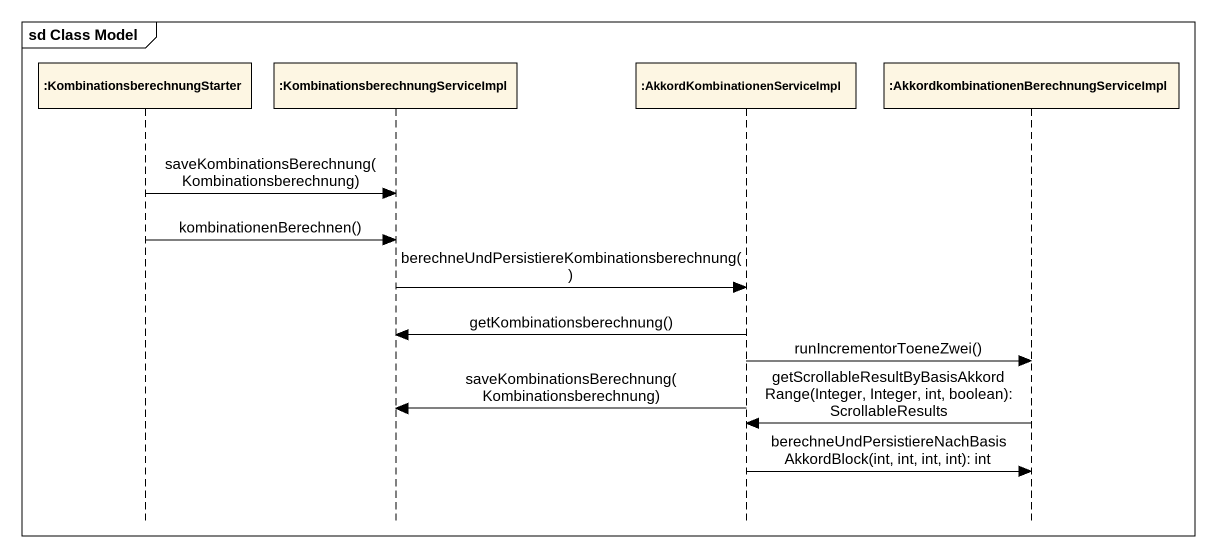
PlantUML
@startuml
mainframe sd Class Model
hide footbox
participant ":KombinationsberechnungStarter" as KombinationsberechnungStarte
participant ":KombinationsberechnungServiceImpl" as KombinationsberechnungServic
participant ":AkkordKombinationenServiceImpl" as AkkordKombinationenServiceIm
participant ":AkkordkombinationenBerechnungServiceImpl" as AkkordkombinationenBerechnun

KombinationsberechnungStarte -> KombinationsberechnungServic : saveKombinationsBerechnung(Kombinationsberechnung)
KombinationsberechnungStarte -> KombinationsberechnungServic : kombinationenBerechnen()
KombinationsberechnungServic -> AkkordKombinationenServiceIm : berechneUndPersistiereKombinationsberechnung()
AkkordKombinationenServiceIm -> KombinationsberechnungServic : getKombinationsberechnung()
AkkordKombinationenServiceIm -> AkkordkombinationenBerechnun : runIncrementorToeneZwei()
AkkordKombinationenServiceIm -> KombinationsberechnungServic : saveKombinationsBerechnung(Kombinationsberechnung)
AkkordkombinationenBerechnun -> AkkordKombinationenServiceIm : getScrollableResultByBasisAkkordRange(Integer, Integer, int, boolean): ScrollableResults
AkkordKombinationenServiceIm -> AkkordkombinationenBerechnun : berechneUndPersistiereNachBasisAkkordBlock(int, int, int, int): int
@enduml
